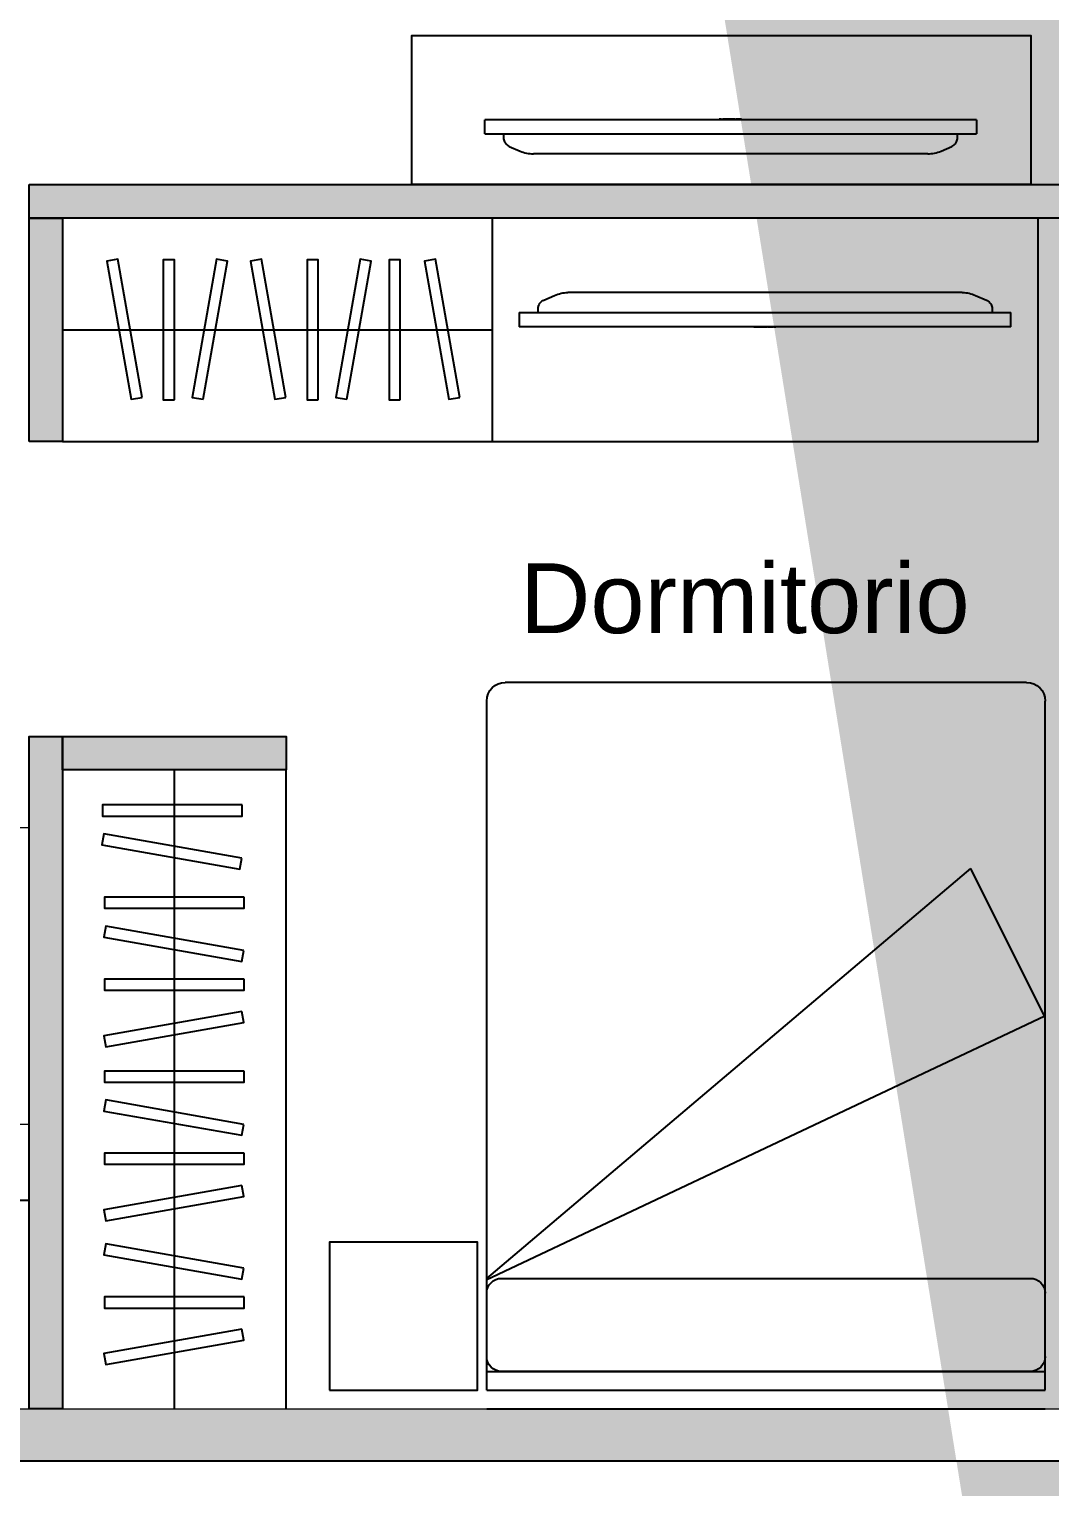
# Model space of a CAD drawing. Header units: metres. Extents: x -598 to 357, y -242 to 574.
# Drawn here: x -246.735 to -243.994, y 282.261 to 286.174 of the extents above; entities that cross this region are included whole.
import ezdxf

# ---------------------------------------------------------------- set-up
doc = ezdxf.new("R2010")
doc.units = ezdxf.units.M
doc.layers.add('A-DOOR', color=1, linetype='Continuous', lineweight=18)
doc.layers.add('Muro Mamspoteria', color=5, linetype='Continuous', lineweight=9)
for name, color, linetype in [('APTOS_SPZ_MCH_N2 MUNI$0$DUCTOS', 1, 'Continuous'), ('Closet serchas', 9, 'Continuous'), ('Muebles fijos', 251, 'Continuous'), ('T-texto', 8, 'Continuous'), ('xref_Nivel TIPICO$0$C-cocinas', 1, 'Continuous'), ('xref_Nivel TIPICO$0$H-hatch mamposteria', 8, 'Continuous'), ('xref_Nivel TIPICO$0$H-hatch tablayeso', 9, 'Continuous'), ('xref_Nivel TIPICO$0$M-muebles', 1, 'Continuous'), ('xref_Nivel TIPICO$0$M-muro tablayeso', 4, 'Continuous')]:
    doc.layers.add(name, color=color, linetype=linetype)
doc.styles.get("Standard").update_dxf_attribs({"font": 'arial.ttf'})

# ---------------------------------------------------------------- blocks, each defined once
blk = doc.blocks.new('*U323')
at = {"layer": 'xref_Nivel TIPICO$0$H-hatch tablayeso', "transparency": 33554559}
h = blk.add_hatch(color=256, dxfattribs=at)
h.dxf.hatch_style = 1
h.paths.add_polyline_path([(0, 90), (0, 0), (4551.5, 0), (4551.5, 90)])
at = {"layer": 'xref_Nivel TIPICO$0$M-muro tablayeso'}
blk.add_lwpolyline([(4551.5, 0), (0, 0), (0, 90), (4551.5, 90), (4551.5, 0)], dxfattribs=at)
blk = doc.blocks.new('*U324')
at = {"layer": 'xref_Nivel TIPICO$0$H-hatch tablayeso', "transparency": 33554559}
h = blk.add_hatch(color=256, dxfattribs=at)
h.dxf.hatch_style = 1
h.paths.add_polyline_path([(0, 90), (0, 0), (1805, 0), (1805, 90)])
at = {"layer": 'xref_Nivel TIPICO$0$M-muro tablayeso'}
blk.add_lwpolyline([(1805, 0), (0, 0), (0, 90), (1805, 90), (1805, 0)], dxfattribs=at)
blk = doc.blocks.new('xref_Nivel TIPICO$0$Television_Panasonic_54quot_Plasma_Wall_Mounted_10523 - Television_Panasonic_54quot_Plasma_Wall_Mounted_10523-13820842-AMUEBLADAS N8 _18_34')
at = {"layer": 'xref_Nivel TIPICO$0$M-muebles'}
for p, q in [((-0.6604, 0.2423), (0.6604, 0.2423)), ((-0.6604, 0.2423), (-0.6604, 0.2042)), ((-0.0293, 0.2439), (-0.0258, 0.2439)), ((-0.0293, 0.2439), (-0.0293, 0.2423)), ((-0.0281, 0.2439), (-0.0257, 0.2439)), ((-0.0281, 0.2439), (-0.0281, 0.2423)), ((-0.0258, 0.2439), (-0.0244, 0.2439)), ((-0.0258, 0.2439), (-0.0258, 0.2423)), ((-0.0258, 0.2439), (-0.0258, 0.2423)), ((-0.0257, 0.2439), (-0.024, 0.2439)), ((-0.0257, 0.2439), (-0.0257, 0.2423)), ((-0.0257, 0.2439), (-0.0257, 0.2423)), ((-0.0245, 0.2439), (-0.0245, 0.2423)), ((-0.0244, 0.2439), (-0.0233, 0.2439)), ((-0.0244, 0.2439), (-0.0244, 0.2423)), ((-0.024, 0.2439), (-0.0234, 0.2439)), ((-0.024, 0.2423), (-0.024, 0.2439)), ((-0.0237, 0.2439), (-0.0237, 0.2423)), ((-0.0234, 0.2439), (-0.0234, 0.2423)), ((-0.0233, 0.2439), (-0.0226, 0.2439)), ((-0.0233, 0.2439), (-0.0233, 0.2423)), ((-0.023, 0.2439), (-0.023, 0.2423)), ((-0.0226, 0.2439), (-0.0223, 0.2439)), ((-0.0226, 0.2439), (-0.0226, 0.2423)), ((-0.0223, 0.2439), (-0.0223, 0.2423)), ((-0.0211, 0.2439), (-0.0209, 0.2439)), ((-0.0211, 0.2439), (-0.0211, 0.2423)), ((-0.021, 0.2439), (-0.0204, 0.2439)), ((-0.021, 0.2439), (-0.021, 0.2423)), ((-0.0209, 0.2439), (-0.0203, 0.2439)), ((-0.0209, 0.2439), (-0.0209, 0.2423)), ((-0.0205, 0.2439), (-0.0205, 0.2423)), ((-0.0204, 0.2439), (-0.0194, 0.2439)), ((-0.0204, 0.2439), (-0.0204, 0.2423)), ((-0.0203, 0.2439), (-0.0195, 0.2439)), ((-0.0203, 0.2439), (-0.0203, 0.2423)), ((-0.0198, 0.2439), (-0.0198, 0.2423)), ((-0.0195, 0.2439), (-0.0185, 0.2439)), ((-0.0195, 0.2439), (-0.0195, 0.2423)), ((-0.0194, 0.2439), (-0.0179, 0.2439)), ((-0.0194, 0.2439), (-0.0194, 0.2423)), ((-0.0193, 0.2439), (-0.0186, 0.2439)), ((-0.0193, 0.2439), (-0.0193, 0.2423)), ((-0.0192, 0.2439), (-0.0192, 0.2423)), ((-0.0188, 0.2439), (-0.0188, 0.2423)), ((-0.0186, 0.2439), (-0.0174, 0.2439)), ((-0.0186, 0.2439), (-0.0186, 0.2423)), ((-0.0185, 0.2439), (-0.0164, 0.2439)), ((-0.0185, 0.2439), (-0.0185, 0.2423)), ((-0.0183, 0.2439), (-0.0183, 0.2423)), ((-0.018, 0.2439), (-0.018, 0.2423)), ((-0.0179, 0.2439), (-0.0165, 0.2439)), ((-0.0179, 0.2439), (-0.0179, 0.2423)), ((-0.0175, 0.2439), (-0.0175, 0.2423)), ((-0.0174, 0.2439), (-0.0166, 0.2439)), ((-0.0174, 0.2439), (-0.0174, 0.2423)), ((-0.0167, 0.2439), (-0.0167, 0.2423)), ((-0.0166, 0.2439), (-0.0164, 0.2439)), ((-0.0166, 0.2439), (-0.0166, 0.2423)), ((-0.0165, 0.2439), (-0.0157, 0.2439)), ((-0.0165, 0.2439), (-0.0165, 0.2423)), ((-0.0164, 0.2423), (-0.0164, 0.2439)), ((-0.0164, 0.2423), (-0.0164, 0.2439)), ((-0.0164, 0.2439), (-0.0164, 0.2423)), ((-0.0161, 0.2439), (-0.0161, 0.2423)), ((-0.0157, 0.2439), (-0.0153, 0.2439)), ((-0.0157, 0.2439), (-0.0157, 0.2423)), ((-0.0153, 0.2439), (-0.0152, 0.2439)), ((-0.0153, 0.2439), (-0.0153, 0.2423)), ((-0.0152, 0.2439), (-0.0152, 0.2439)), ((-0.0152, 0.2439), (-0.0149, 0.2439)), ((-0.0152, 0.2439), (-0.0152, 0.2423)), ((-0.0152, 0.2439), (-0.0152, 0.2423)), ((-0.0152, 0.2439), (-0.0152, 0.2423)), ((-0.0149, 0.2439), (-0.0149, 0.2423)), ((-0.0136, 0.2439), (-0.0125, 0.2439)), ((-0.0136, 0.2439), (-0.0136, 0.2423)), ((-0.0125, 0.2439), (-0.0103, 0.2439)), ((-0.0125, 0.2439), (-0.0125, 0.2423)), ((-0.0125, 0.2439), (-0.0125, 0.2423)), ((-0.0119, 0.2439), (-0.0119, 0.2423)), ((-0.0106, 0.2439), (-0.0106, 0.2423)), ((-0.0103, 0.2439), (-0.0092, 0.2439)), ((-0.0103, 0.2439), (-0.0103, 0.2423)), ((-0.0094, 0.2439), (-0.0094, 0.2423)), ((-0.0092, 0.2439), (-0.0085, 0.2439)), ((-0.0092, 0.2439), (-0.0092, 0.2423)), ((-0.0085, 0.2439), (-0.0081, 0.2439)), ((-0.0085, 0.2439), (-0.0085, 0.2423)), ((-0.0081, 0.2439), (-0.0081, 0.2439)), ((-0.0081, 0.2439), (-0.0081, 0.2423)), ((-0.0081, 0.2439), (-0.0081, 0.2423)), ((-0.0067, 0.2439), (-0.0065, 0.2439)), ((-0.0067, 0.2439), (-0.0067, 0.2423)), ((-0.0066, 0.2439), (-0.0061, 0.2439)), ((-0.0066, 0.2439), (-0.0066, 0.2423)), ((-0.0065, 0.2439), (-0.0059, 0.2439)), ((-0.0065, 0.2439), (-0.0065, 0.2423)), ((-0.0061, 0.2439), (-0.0051, 0.2439)), ((-0.0061, 0.2439), (-0.0061, 0.2423)), ((-0.0061, 0.2439), (-0.0061, 0.2423)), ((-0.0059, 0.2439), (-0.0051, 0.2439)), ((-0.0059, 0.2439), (-0.0059, 0.2423)), ((-0.0054, 0.2439), (-0.0054, 0.2423)), ((-0.0051, 0.2439), (-0.0041, 0.2439)), ((-0.0051, 0.2439), (-0.0035, 0.2439)), ((-0.0051, 0.2439), (-0.0051, 0.2423)), ((-0.0051, 0.2439), (-0.0051, 0.2423)), ((-0.005, 0.2439), (-0.0042, 0.2439)), ((-0.005, 0.2439), (-0.005, 0.2423)), ((-0.0049, 0.2439), (-0.0049, 0.2423)), ((-0.0044, 0.2439), (-0.0044, 0.2423)), ((-0.0042, 0.2439), (-0.003, 0.2439)), ((-0.0042, 0.2439), (-0.0042, 0.2423)), ((-0.0041, 0.2439), (-0.0021, 0.2439)), ((-0.0041, 0.2439), (-0.0041, 0.2423)), ((-0.0039, 0.2439), (-0.0039, 0.2423)), ((-0.0037, 0.2439), (-0.0037, 0.2423)), ((-0.0035, 0.2439), (-0.0021, 0.2439)), ((-0.0035, 0.2439), (-0.0035, 0.2423)), ((-0.0032, 0.2439), (-0.0032, 0.2423)), ((-0.003, 0.2439), (-0.0022, 0.2439)), ((-0.003, 0.2439), (-0.003, 0.2423)), ((-0.0024, 0.2439), (-0.0024, 0.2423)), ((-0.0022, 0.2439), (-0.0021, 0.2439)), ((-0.0022, 0.2439), (-0.0022, 0.2423)), ((-0.0021, 0.2439), (-0.0013, 0.2439)), ((-0.0021, 0.2423), (-0.0021, 0.2439)), ((-0.0021, 0.2423), (-0.0021, 0.2439)), ((-0.0021, 0.2439), (-0.0021, 0.2423)), ((-0.0021, 0.2439), (-0.0021, 0.2423)), ((-0.0018, 0.2439), (-0.0018, 0.2423)), ((-0.0013, 0.2439), (-0.0009, 0.2439)), ((-0.0013, 0.2439), (-0.0013, 0.2423)), ((-0.0009, 0.2439), (-0.0009, 0.2439)), ((-0.0009, 0.2439), (-0.0008, 0.2439)), ((-0.0009, 0.2439), (-0.0009, 0.2423)), ((-0.0009, 0.2439), (-0.0009, 0.2423)), ((-0.0009, 0.2439), (-0.0009, 0.2423)), ((-0.0008, 0.2439), (-0.0006, 0.2439)), ((-0.0008, 0.2439), (-0.0008, 0.2423)), ((-0.0006, 0.2439), (-0.0006, 0.2423)), ((0.0003, 0.2439), (0.0015, 0.2439)), ((0.0003, 0.2423), (0.0003, 0.2439)), ((0.0004, 0.2439), (0.0007, 0.2439)), ((0.0004, 0.2439), (0.0004, 0.2423)), ((0.0007, 0.2439), (0.0012, 0.2439)), ((0.0007, 0.2439), (0.0007, 0.2423)), ((0.0007, 0.2439), (0.0007, 0.2423)), ((0.0012, 0.2439), (0.002, 0.2439)), ((0.0012, 0.2439), (0.0012, 0.2423)), ((0.0012, 0.2439), (0.0012, 0.2423)), ((0.0015, 0.2439), (0.002, 0.2439)), ((0.0015, 0.2439), (0.0015, 0.2423)), ((0.0015, 0.2439), (0.0015, 0.2423)), ((0.0019, 0.2439), (0.0032, 0.2439)), ((0.0019, 0.2439), (0.0019, 0.2423)), ((0.002, 0.2439), (0.0033, 0.2439)), ((0.002, 0.2439), (0.003, 0.2439)), ((0.002, 0.2439), (0.002, 0.2423)), ((0.002, 0.2439), (0.002, 0.2423)), ((0.003, 0.2439), (0.0044, 0.2439)), ((0.003, 0.2439), (0.003, 0.2423)), ((0.0031, 0.2439), (0.0031, 0.2423)), ((0.0032, 0.2439), (0.0049, 0.2439)), ((0.0032, 0.2439), (0.0032, 0.2423)), ((0.0032, 0.2439), (0.0032, 0.2423)), ((0.0032, 0.2439), (0.0032, 0.2423)), ((0.0033, 0.2439), (0.0044, 0.2439)), ((0.0033, 0.2439), (0.0033, 0.2423)), ((0.0041, 0.2439), (0.0041, 0.2423)), ((0.0044, 0.2439), (0.0053, 0.2439)), ((0.0044, 0.2439), (0.0044, 0.2423)), ((0.0044, 0.2439), (0.0044, 0.2423)), ((0.0045, 0.2439), (0.0045, 0.2423)), ((0.0047, 0.2439), (0.0047, 0.2423)), ((0.0049, 0.2439), (0.0057, 0.2439)), ((0.0049, 0.2439), (0.0049, 0.2423)), ((0.0053, 0.2439), (0.0057, 0.2439)), ((0.0053, 0.2439), (0.0053, 0.2423)), ((0.0057, 0.2439), (0.006, 0.2439)), ((0.0057, 0.2439), (0.0057, 0.2423)), ((0.0057, 0.2439), (0.0057, 0.2423)), ((0.0057, 0.2439), (0.0057, 0.2423)), ((0.006, 0.2439), (0.006, 0.2423)), ((0.007, 0.2439), (0.008, 0.2439)), ((0.007, 0.2423), (0.007, 0.2439)), ((0.0079, 0.2439), (0.0079, 0.2423)), ((0.008, 0.2439), (0.0101, 0.2439)), ((0.008, 0.2439), (0.008, 0.2423)), ((0.0082, 0.2439), (0.0087, 0.2439)), ((0.0082, 0.2439), (0.0082, 0.2423)), ((0.0087, 0.2439), (0.0101, 0.2439)), ((0.0087, 0.2439), (0.0087, 0.2423)), ((0.0087, 0.2439), (0.0087, 0.2423)), ((0.0101, 0.2439), (0.0123, 0.2439)), ((0.0101, 0.2439), (0.0115, 0.2439)), ((0.0101, 0.2423), (0.0101, 0.2439)), ((0.0101, 0.2439), (0.0101, 0.2423)), ((0.0101, 0.2439), (0.0101, 0.2423)), ((0.0101, 0.2439), (0.0101, 0.2423)), ((0.0115, 0.2439), (0.012, 0.2439)), ((0.0115, 0.2439), (0.0115, 0.2423)), ((0.0115, 0.2439), (0.0115, 0.2423)), ((0.0117, 0.2439), (0.0117, 0.2423)), ((0.012, 0.2439), (0.012, 0.2423)), ((0.0123, 0.2439), (0.0132, 0.2439)), ((0.0123, 0.2439), (0.0123, 0.2423)), ((0.0128, 0.2439), (0.0128, 0.2423)), ((0.0132, 0.2439), (0.0132, 0.2423)), ((0.0145, 0.2439), (0.0157, 0.2439)), ((0.0145, 0.2439), (0.0145, 0.2423)), ((0.0157, 0.2439), (0.0178, 0.2439)), ((0.0157, 0.2439), (0.0157, 0.2423)), ((0.0157, 0.2439), (0.0157, 0.2423)), ((0.0162, 0.2439), (0.0162, 0.2423)), ((0.0175, 0.2439), (0.0175, 0.2423)), ((0.0178, 0.2439), (0.0189, 0.2439)), ((0.0178, 0.2439), (0.0178, 0.2423)), ((0.0188, 0.2439), (0.0188, 0.2423)), ((0.0189, 0.2439), (0.0197, 0.2439)), ((0.0189, 0.2439), (0.0189, 0.2423)), ((0.0197, 0.2439), (0.02, 0.2439)), ((0.0197, 0.2439), (0.0197, 0.2423)), ((0.02, 0.2439), (0.0201, 0.2439)), ((0.02, 0.2439), (0.02, 0.2423)), ((0.0201, 0.2439), (0.0201, 0.2423)), ((0.0217, 0.2439), (0.0229, 0.2439)), ((0.0217, 0.2439), (0.0229, 0.2439)), ((0.0217, 0.2439), (0.0217, 0.2423)), ((0.0217, 0.2439), (0.0217, 0.2423)), ((0.0229, 0.2439), (0.0229, 0.2423)), ((0.0229, 0.2439), (0.0229, 0.2423)), ((0.0243, 0.2439), (0.0247, 0.2439)), ((0.0243, 0.2439), (0.0243, 0.2423)), ((0.0247, 0.2439), (0.0258, 0.2439)), ((0.0247, 0.2439), (0.0247, 0.2423)), ((0.0252, 0.2439), (0.0252, 0.2423)), ((0.0255, 0.2439), (0.026, 0.2439)), ((0.0255, 0.2439), (0.0255, 0.2423)), ((0.0258, 0.2439), (0.0274, 0.2439)), ((0.0258, 0.2439), (0.0258, 0.2423)), ((0.026, 0.2439), (0.0273, 0.2439)), ((0.026, 0.2439), (0.026, 0.2423)), ((0.026, 0.2439), (0.026, 0.2423)), ((0.0273, 0.2439), (0.0285, 0.2439)), ((0.0273, 0.2439), (0.0273, 0.2423)), ((0.0274, 0.2439), (0.0292, 0.2439)), ((0.0274, 0.2439), (0.0274, 0.2423)), ((0.0274, 0.2439), (0.0274, 0.2423)), ((0.0274, 0.2439), (0.0274, 0.2423)), ((0.0283, 0.2439), (0.0283, 0.2423)), ((0.0285, 0.2439), (0.029, 0.2439)), ((0.0285, 0.2439), (0.0285, 0.2423)), ((0.0289, 0.2439), (0.0289, 0.2423)), ((0.029, 0.2439), (0.0302, 0.2439)), ((0.029, 0.2423), (0.029, 0.2439)), ((0.0292, 0.2439), (0.03, 0.2439)), ((0.0292, 0.2439), (0.0292, 0.2423)), ((0.0292, 0.2439), (0.0292, 0.2423)), ((0.03, 0.2439), (0.03, 0.2423)), ((0.0302, 0.2439), (0.0302, 0.2423)), ((0.6604, 0.2042), (0.6604, 0.2423)), ((0.6604, 0.2042), (-0.6604, 0.2042)), ((-0.6096, 0.1941), (-0.6096, 0.2042)), ((0.6096, 0.2042), (0.6096, 0.1941)), ((-0.5652, 0.1582), (-0.5943, 0.1708)), ((0.5943, 0.1708), (0.5652, 0.1582)), ((-0.5297, 0.1508), (0.5297, 0.1508))]:
    blk.add_line(p, q, dxfattribs=at)
for points, knots in [([(-0.5943, 0.1708), (-0.5961, 0.1716), (-0.5996, 0.1736), (-0.6031, 0.177), (-0.6055, 0.1802), (-0.6075, 0.1836), (-0.6091, 0.1882), (-0.6096, 0.1922), (-0.6096, 0.1941)], [0, 0, 0, 0, 0.2, 0.4, 0.5, 0.6, 0.8, 1, 1, 1, 1]), ([(0.6096, 0.1941), (0.6096, 0.1922), (0.6091, 0.1882), (0.6075, 0.1836), (0.6055, 0.1802), (0.6031, 0.177), (0.5995, 0.1736), (0.5962, 0.1716), (0.5943, 0.1708)], [-1, -1, -1, -1, -0.8, -0.6, -0.5, -0.4, -0.2, 0, 0, 0, 0])]:
    blk.add_open_spline(points, degree=3, knots=knots, dxfattribs=at)
for points in [[(-0.5297, 0.1508), (-0.5358, 0.1508), (-0.548, 0.1521), (-0.5596, 0.1557), (-0.5652, 0.1582)], [(0.5652, 0.1582), (0.5595, 0.1557), (0.548, 0.1521), (0.5359, 0.1508), (0.5297, 0.1508)]]:
    blk.add_open_spline(points, degree=3, dxfattribs=at)
blk = doc.blocks.new('xref_Nivel TIPICO$0$CAMA QUEEN')
at = {"layer": 'Defpoints', "color": 9, "linetype": 'Continuous'}
blk.add_line((-0.75, 1.95), (0.75, 1.95), dxfattribs=at)
at = {"layer": 'xref_Nivel TIPICO$0$M-muebles', "linetype": 'Continuous'}
for p, q in [((-0.75, 1.9), (-0.75, 0.05)), ((-0.75, 1.9), (0.75, 1.9)), ((0.75, 1.9), (0.75, 0.05)), ((-0.75, 1.85), (0.75, 1.85)), ((-0.7512, 1.6037), (0.7486, 0.8951)), ((-0.75, 1.6), (0.55, 0.5)), ((-0.71, 1.6), (0.71, 1.6)), ((0.7, 0), (-0.7, 0))]:
    blk.add_line(p, q, dxfattribs=at)
at = {"layer": 'xref_Nivel TIPICO$0$M-muebles'}
for p, q in [((0.71, 1.85), (-0.71, 1.85)), ((-0.75, 1.81), (-0.75, 1.64)), ((0.75, 1.81), (0.75, 1.64))]:
    blk.add_line(p, q, dxfattribs=at)
at = {"layer": 'xref_Nivel TIPICO$0$M-muebles', "linetype": 'Continuous'}
blk.add_lwpolyline([(0.75, 0.9), (0.55, 0.5)], dxfattribs=at)
at = {"layer": 'xref_Nivel TIPICO$0$M-muebles'}
for centre, start, end in [((-0.71, 1.81), 90, 180), ((0.71, 1.81), 0, 90), ((-0.71, 1.64), 180, 270), ((0.71, 1.64), 270, 0)]:
    blk.add_arc(centre, 0.04, start, end, dxfattribs=at)
at = {"layer": 'xref_Nivel TIPICO$0$M-muebles', "linetype": 'Continuous'}
for centre, start, end in [((-0.7, 0.05), 180, 270), ((0.7, 0.05), 270, 0)]:
    blk.add_arc(centre, 0.05, start, end, dxfattribs=at)
blk = doc.blocks.new('xref_Nivel TIPICO$0$M_Mesa-Mesita de noche - 0457 x 0457 x 0610mm-696926-Piso 02')
at = {"layer": 'xref_Nivel TIPICO$0$M-muebles'}
blk.add_lwpolyline([(0.0337, 0.427), (0.4307, 0.427), (0.4307, 0.03), (0.0337, 0.03)], close=True, dxfattribs=at)
blk = doc.blocks.new('*U168')
at = {"layer": 'xref_Nivel TIPICO$0$H-hatch tablayeso', "transparency": 33554559}
h = blk.add_hatch(color=256, dxfattribs=at)
h.dxf.hatch_style = 1
h.paths.add_polyline_path([(0, 90), (0, 0), (600, 0), (600, 90)])
at = {"layer": 'xref_Nivel TIPICO$0$M-muro tablayeso'}
blk.add_lwpolyline([(600, 0), (0, 0), (0, 90), (600, 90), (600, 0)], dxfattribs=at)
blk = doc.blocks.new('Familia Puertas - P-7-13066183-AMUEBLADAS N8 _18_34')
at = {"layer": 'A-DOOR'}
for p, q in [((-0.4492, 1), (-0.5, 1)), ((-0.5, 1), (-0.5, 0)), ((-0.4492, 0), (-0.4492, 1)), ((-0.5, 0), (-0.4492, 0))]:
    blk.add_line(p, q, dxfattribs=at)
at = {"layer": 'A-DOOR', "color": 8, "true_color": 0x808080}
blk.add_arc((-0.4972, 0.0006), 1.0022, 359.9645, 87.9854, dxfattribs=at)

msp = doc.modelspace()

# ---------------------------------------------------------------- hatches: boundary and pattern name
at = {"layer": 'xref_Nivel TIPICO$0$H-hatch mamposteria', "transparency": 33554585}
h = msp.add_hatch(color=256, dxfattribs=at)
h.dxf.hatch_style = 1
h.paths.add_polyline_path([(-243.8209, 300.2734), (-243.6809, 300.2734), (-243.6809, 301.9595), (-243.8209, 301.9595)], flags=17)
h.paths.add_polyline_path([(-242.6778, 304.9192), (-242.6788, 307.7945), (-242.8188, 307.7945), (-242.8178, 304.9192)])
h.paths.add_polyline_path([(-243.7788, 291.8835), (-243.7788, 291.6835), (-244.0782, 291.6827), (-244.0782, 291.713), (-244.0982, 291.7139), (-244.0603, 291.8827)], flags=17)
h.paths.add_polyline_path([(-251.5387, 299.3945), (-251.5387, 299.5345), (-256.5387, 299.5345), (-256.5387, 299.3945)], flags=17)
h.paths.add_polyline_path([(-250.6387, 299.5345), (-250.6387, 299.3945), (-249.5787, 299.3945), (-249.5787, 295.7822), (-249.4387, 295.7822), (-249.4387, 300.2945), (-249.5787, 300.2945), (-249.5787, 299.5345)], flags=17)
h.paths.add_polyline_path([(-257.2787, 303.2953), (-257.1387, 303.2953), (-257.1387, 302.6101), (-257.2787, 302.6101)])
h.paths.add_polyline_path([(-257.1387, 303.8953), (-257.2787, 303.8953), (-257.2787, 308.8345), (-256.5387, 308.8345), (-256.5387, 308.6945), (-257.1387, 308.6945)])
h.paths.add_polyline_path([(-248.4448, 308.3045), (-248.4448, 308.4445), (-243.8788, 308.4445), (-243.8788, 308.3045)], flags=17)
h.paths.add_polyline_path([(-254.1337, 308.6945), (-254.1337, 308.8345), (-253.6587, 308.8345), (-253.6587, 308.6945)])
h.paths.add_polyline_path([(-257.2787, 300.2945), (-257.1387, 300.2945), (-257.1387, 299.3945), (-257.2787, 299.3945)])
h.paths.add_polyline_path([(-257.1387, 285.3959), (-257.2787, 285.3959), (-257.2787, 286.9289), (-256.0637, 286.9289), (-256.0637, 286.7889), (-257.1387, 286.7889)])
h.paths.add_polyline_path([(-257.1387, 280.3422), (-257.2787, 280.3422), (-257.2787, 282.4959), (-257.1387, 282.4959)])
h.paths.add_polyline_path([(-251.5387, 279.1284), (-251.6787, 279.1284), (-251.6787, 278.0199), (-253.0387, 278.0199), (-253.0387, 277.8799), (-251.6787, 277.8799), (-251.6787, 276.4718), (-251.1587, 276.4718), (-251.1587, 276.6118), (-251.5387, 276.6118)])
h.paths.add_polyline_path([(-247.1472, 288.8545), (-247.1472, 288.7145), (-249.4387, 288.7145), (-249.4387, 276.4718), (-249.9587, 276.4718), (-249.9587, 276.6118), (-249.5787, 276.6118), (-249.5787, 288.8545)])
h.paths.add_polyline_path([(-256.5387, 278.0199), (-256.5387, 277.8799), (-257.2787, 277.8799), (-257.2787, 279.3422), (-257.1387, 279.3422), (-257.1387, 278.0199)])
h.paths.add_polyline_path([(-257.2787, 284.3959), (-257.2777, 283.4959), (-257.1377, 283.4959), (-257.1387, 284.3959)])
h.paths.add_polyline_path([(-257.1387, 293.8359), (-257.2787, 293.8359), (-257.2787, 292.6835), (-257.1387, 292.6835)], flags=17)
h.paths.add_polyline_path([(-257.2787, 296.3689), (-255.745, 296.3689), (-255.745, 296.2289), (-257.1387, 296.2289), (-257.1377, 294.8359), (-257.2777, 294.8359)])
edge = h.paths.add_edge_path()
edge.add_line((-242.6783, 304.3505), (-242.8188, 304.3505))
edge.add_line((-242.8188, 304.3505), (-242.8188, 303.9995))
edge.add_line((-242.8188, 303.9995), (-244.4817, 303.9995))
edge.add_line((-244.4817, 303.9995), (-244.4817, 303.8595))
edge.add_line((-244.4817, 303.8595), (-242.6788, 303.8595))
edge.add_line((-242.6788, 303.8595), (-242.6788, 304.3505))
edge.add_line((-257.2777, 284.3959), (-257.1377, 284.3959))
edge.add_line((-242.6788, 290.9835), (-242.6788, 289.234))
edge.add_line((-242.6788, 289.234), (-245.489, 289.234))
edge.add_line((-247.6472, 289.8545), (-247.7872, 289.8545))
edge.add_line((-248.4448, 308.3065), (-248.4448, 308.4465))
edge.add_line((-243.4387, 277.32), (-243.4387, 277.46))
edge.add_line((-242.8191, 280.6731), (-242.6811, 280.6731))
edge.add_line((-242.8191, 281.2731), (-242.6815, 281.2731))
edge.add_line((-244.8918, 293.734), (-245.489, 293.734))
edge.add_line((-245.489, 293.734), (-245.489, 296.094))
edge.add_line((-245.489, 296.094), (-247.7872, 296.094))
edge.add_line((-247.7872, 296.094), (-247.7872, 296.334))
edge.add_line((-245.0642, 291.6835), (-245.0642, 291.7139))
edge.add_line((-245.0642, 291.7139), (-245.0462, 291.7139))
edge.add_line((-245.0462, 291.7139), (-245.0823, 291.8835))
edge.add_line((-243.8128, 293.934), (-242.8864, 293.934))
edge.add_line((-242.8864, 293.934), (-242.8864, 296.034))
edge.add_line((-242.8864, 296.034), (-245.289, 296.034))
edge.add_line((-245.289, 296.034), (-245.289, 293.934))
edge.add_line((-245.289, 293.934), (-244.8737, 293.934))
edge.add_line((-247.7872, 296.334), (-247.6472, 296.334))
edge.add_line((-247.6472, 296.334), (-247.6472, 296.234))
edge.add_line((-247.6472, 296.234), (-242.6788, 296.234))
edge.add_line((-242.6788, 296.234), (-242.6788, 293.734))
edge.add_line((-242.6788, 293.734), (-243.795, 293.734))
edge.add_line((-243.4387, 277.32), (-243.4387, 277.46))
edge.add_line((-243.4387, 277.46), (-242.8191, 277.46))
edge.add_line((-242.8191, 277.46), (-242.8191, 280.6731))
edge.add_line((-242.6811, 280.6731), (-242.6791, 277.32))
edge.add_line((-242.682, 281.2731), (-242.682, 282.1439))
edge.add_line((-242.682, 282.1439), (-242.8191, 282.1439))
edge.add_line((-242.6791, 277.32), (-243.4387, 277.32))
edge.add_line((-242.8191, 282.1439), (-242.8191, 281.2731))
edge.add_line((-242.6864, 290.9835), (-242.8864, 290.9835))
edge.add_line((-247.6472, 289.8545), (-247.6472, 291.1267))
edge.add_line((-247.6472, 291.1267), (-245.489, 291.1267))
edge.add_line((-245.489, 291.1267), (-245.489, 289.234))
edge.add_line((-245.489, 291.2667), (-247.7872, 291.2667))
edge.add_line((-247.7872, 291.2667), (-247.7872, 289.8545))
edge.add_line((-245.0823, 291.8835), (-245.489, 291.8835))
edge.add_line((-245.489, 291.8835), (-245.489, 291.2667))
edge.add_line((-245.289, 291.6835), (-245.0642, 291.6835))
edge.add_line((-242.8864, 290.9835), (-242.8864, 289.434))
edge.add_line((-242.8864, 289.434), (-245.289, 289.434))
edge.add_line((-245.289, 289.434), (-245.289, 291.6835))
h.paths.add_polyline_path([(-252.5387, 308.6945), (-252.5387, 308.8345), (-253.0587, 308.8345), (-253.0587, 308.6945)])
h.paths.add_polyline_path([(-251.5387, 308.8345), (-251.5387, 308.6945), (-249.5787, 308.6945), (-249.5787, 301.2945), (-249.4387, 301.2945), (-249.4387, 308.3045), (-249.0448, 308.3045), (-249.0448, 308.4445), (-249.4387, 308.4445), (-249.4387, 308.8345)])
h.paths.add_polyline_path([(-257.2775, 290.9835), (-257.1376, 290.9835), (-257.1364, 291.8835), (-257.2764, 291.8835)], flags=17)
h.paths.add_polyline_path([(-257.2785, 290.0945), (-249.5787, 290.0945), (-249.5787, 294.7822), (-249.4387, 294.7822), (-249.4387, 289.8545), (-249.5787, 289.8545), (-249.5787, 289.9545), (-257.2787, 289.9545)])
h.paths.add_polyline_path([(-249.4404, 282.4704), (-249.4387, 282.3304), (-242.6825, 282.3304), (-242.6825, 282.9439), (-242.6825, 282.9439), (-242.6834, 284.3959), (-242.8191, 284.3959), (-242.8208, 282.4704)], flags=16)
h.paths.add_polyline_path([(-247.7872, 302.3005), (-248.3387, 302.3026), (-248.3387, 302.1626), (-247.7872, 302.1605), (-247.7872, 297.334), (-247.6472, 297.334), (-247.6472, 300.9909), (-244.7209, 300.9909), (-244.7209, 301.1309), (-247.6472, 301.1309), (-247.6472, 305.3015), (-246.8109, 305.3015), (-246.8109, 305.4415), (-248.3387, 305.4415), (-248.3387, 305.3015), (-247.7872, 305.3015)], flags=17)

# ---------------------------------------------------------------- linework, layer by layer
at = {"layer": 'APTOS_SPZ_MCH_N2 MUNI$0$DUCTOS'}
msp.add_lwpolyline([(-249.4387, 282.3303), (-242.6791, 282.3304), (-242.681, 283.7395), (-242.1853, 283.7398), (-242.1834, 289.4277), (-242.6788, 289.4277), (-242.6788, 291.8773), (-243.0788, 291.8773), (-243.0788, 293.7277), (-242.6788, 293.7277), (-242.6788, 308.6882), (-243.8788, 308.6882), (-243.8788, 308.4382), (-249.4387, 308.4382), (-249.4387, 308.8282), (-257.2787, 308.8282), (-257.2787, 276.4656), (-249.4387, 276.4656), (-249.4387, 282.3304)], dxfattribs=at)
at = {"layer": 'Closet serchas', "color": 253}
for p, q in [((-246.6449, 285.367), (-245.4914, 285.367)), ((-246.3449, 282.4704), (-246.3449, 284.1854))]:
    msp.add_line(p, q, dxfattribs=at)
at = {"layer": 'Closet serchas', "color": 253, "flags": 128}
for points in [[(-246.4315, 285.1857), (-246.4969, 285.5564), (-246.5264, 285.5511), (-246.461, 285.1805)], [(-246.3446, 285.1794), (-246.3446, 285.5546), (-246.3746, 285.5546), (-246.3746, 285.1794)], [(-246.2674, 285.1805), (-246.202, 285.5511), (-246.2316, 285.5564), (-246.2969, 285.1857)], [(-246.0455, 285.1857), (-246.1108, 285.5564), (-246.1404, 285.5511), (-246.075, 285.1805)], [(-245.9585, 285.1794), (-245.9585, 285.5546), (-245.9885, 285.5546), (-245.9885, 285.1794)], [(-245.8813, 285.1805), (-245.816, 285.5511), (-245.8455, 285.5564), (-245.9109, 285.1857)], [(-245.7383, 285.1794), (-245.7383, 285.5546), (-245.7683, 285.5546), (-245.7683, 285.1794)], [(-245.5784, 285.1857), (-245.6437, 285.5564), (-245.6733, 285.5511), (-245.6079, 285.1805)], [(-246.1626, 284.0915), (-246.5378, 284.0915), (-246.5378, 284.0615), (-246.1626, 284.0615)], [(-246.1637, 283.9485), (-246.5344, 284.0139), (-246.5396, 283.9843), (-246.169, 283.919)], [(-246.1573, 283.844), (-246.5325, 283.844), (-246.5325, 283.814), (-246.1573, 283.814)], [(-246.1584, 283.701), (-246.5291, 283.7664), (-246.5343, 283.7368), (-246.1637, 283.6715)], [(-246.1573, 283.6238), (-246.5325, 283.6238), (-246.5325, 283.5938), (-246.1573, 283.5938)], [(-246.1637, 283.5369), (-246.5343, 283.4715), (-246.5291, 283.442), (-246.1584, 283.5073)], [(-246.1573, 283.3769), (-246.5325, 283.3769), (-246.5325, 283.3469), (-246.1573, 283.3469)], [(-246.1584, 283.2339), (-246.5291, 283.2993), (-246.5343, 283.2697), (-246.1637, 283.2044)], [(-246.1573, 283.1567), (-246.5325, 283.1567), (-246.5325, 283.1267), (-246.1573, 283.1267)], [(-246.1637, 283.0698), (-246.5343, 283.0044), (-246.5291, 282.9749), (-246.1584, 283.0402)], [(-246.1584, 282.8479), (-246.5291, 282.9132), (-246.5343, 282.8837), (-246.1637, 282.8184)], [(-246.1573, 282.7707), (-246.5325, 282.7707), (-246.5325, 282.7407), (-246.1573, 282.7407)], [(-246.1637, 282.6838), (-246.5343, 282.6184), (-246.5291, 282.5889), (-246.1584, 282.6542)]]:
    msp.add_lwpolyline(points, close=True, dxfattribs=at)
at = {"layer": 'Muebles fijos'}
msp.add_lwpolyline([(-247.6646, 282.4704), (-247.6652, 283.0304), (-246.7349, 283.0304)], dxfattribs=at)
at = {"layer": 'Muro Mamspoteria'}
for points in [[(-249.4387, 282.3304), (-242.6824, 282.3304), (-242.6834, 284.3959)], [(-249.4387, 282.4704), (-242.8225, 282.4704), (-242.8225, 284.3959)]]:
    msp.add_lwpolyline(points, dxfattribs=at)
at = {"layer": 'xref_Nivel TIPICO$0$C-cocinas'}
for points in [[(-244.0254, 285.667), (-246.6449, 285.667), (-246.6449, 285.067), (-244.0254, 285.067)], [(-245.4914, 285.667), (-245.4914, 285.067)], [(-244.0254, 285.067), (-244.0254, 285.667)], [(-246.0449, 282.4704), (-246.0449, 284.1854), (-246.6449, 284.1854), (-246.6449, 282.4704)]]:
    msp.add_lwpolyline(points, dxfattribs=at)
at = {"layer": 'xref_Nivel TIPICO$0$M-muebles'}
msp.add_lwpolyline([(-245.7075, 285.757), (-245.7075, 286.157), (-244.0446, 286.157), (-244.0446, 285.757)], close=True, dxfattribs=at)

# ---------------------------------------------------------------- block references
at = {"layer": 'Muro Mamspoteria', "lineweight": 0, "xscale": 0.7960678973457521, "yscale": 0.7960678973457521, "zscale": 0.7960678973457521, "rotation": 180}
msp.add_blockref('Familia Puertas - P-7-13066183-AMUEBLADAS N8 _18_34', (-247.1329, 284.0304), dxfattribs=at)
at = {"layer": 'xref_Nivel TIPICO$0$M-muebles', "xscale": -1}
msp.add_blockref('xref_Nivel TIPICO$0$Television_Panasonic_54quot_Plasma_Wall_Mounted_10523 - Television_Panasonic_54quot_Plasma_Wall_Mounted_10523-13820842-AMUEBLADAS N8 _18_34', (-244.8511, 285.6888), dxfattribs=at)
at = {"layer": 'xref_Nivel TIPICO$0$M-muebles', "rotation": 180}
msp.add_blockref('xref_Nivel TIPICO$0$Television_Panasonic_54quot_Plasma_Wall_Mounted_10523 - Television_Panasonic_54quot_Plasma_Wall_Mounted_10523-13820842-AMUEBLADAS N8 _18_34', (-244.7584, 285.6178), dxfattribs=at)
at = {"layer": 'xref_Nivel TIPICO$0$M-muebles', "xscale": -1, "rotation": 180}
for name, p in [('xref_Nivel TIPICO$0$CAMA QUEEN', (-244.7561, 284.4204)), ('xref_Nivel TIPICO$0$M_Mesa-Mesita de noche - 0457 x 0457 x 0610mm-696926-Piso 02', (-245.9618, 282.9474))]:
    msp.add_blockref(name, p, dxfattribs=at)
at = {"layer": 'xref_Nivel TIPICO$0$M-muro tablayeso', "xscale": 0.001, "yscale": 0.001, "zscale": 0.001}
for name, p, rotation in [('*U323', (-242.1834, 285.757), 180), ('*U168', (-246.7349, 285.667), 270), ('*U324', (-246.7349, 284.2754), 270), ('*U168', (-246.0449, 284.2754), 180)]:
    msp.add_blockref(name, p, dxfattribs=dict(at, rotation=rotation))

# ---------------------------------------------------------------- texts
at = {"layer": 'T-texto', "insert": (-245.4168, 284.55), "char_height": 0.1875, "attachment_point": 7}
msp.add_mtext_dynamic_manual_height_columns('Dormitorio', width=0.126065, gutter_width=0.9375, heights=[0], dxfattribs=at)

doc.saveas('drawing.dxf')
